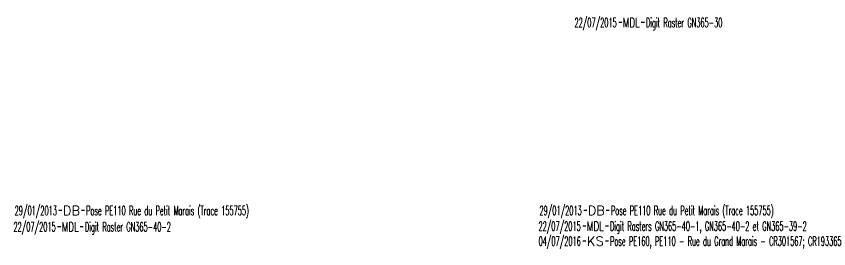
# Model space of a CAD drawing. Header units: millimetres. Extents: x 115427 to 116008, y 128996 to 129983.
# Drawn here: x 115441.3 to 115574.4, y 129228 to 129266.2 of the extents above; entities that cross this region are included whole.
import ezdxf
from ezdxf.enums import TextEntityAlignment as Align

# ---------------------------------------------------------------- set-up
doc = ezdxf.new("R2010")
doc.units = ezdxf.units.MM
doc.layers.get('0').update_dxf_attribs({"linetype": 'CONTINUOUS'})
doc.layers.add('L_910', color=7, linetype='CONTINUOUS')
doc.styles.get("Standard").update_dxf_attribs({"font": 'romans.shx', "width": 0.85})

# ---------------------------------------------------------------- blocks, each defined once
blk = doc.blocks.new('GIS_MODF')
at = {"color": 0, "linetype": 'Continuous', "flags": 128}
for points in [[(-2.18, -0.01), (-1.68, -0.01)], [(1.52, -0.01), (2.02, -0.01)]]:
    blk.add_lwpolyline(points, dxfattribs=at)
at = {"color": 0, "linetype": 'Continuous', "width": 0.5}
blk.add_attdef('DATE', text='', height=1.5, dxfattribs=at).set_placement((-2.5, -0.8), align=Align.RIGHT)
at = {"color": 0, "linetype": 'Continuous', "width": 1.771291}
blk.add_attdef('USER', text='', height=1.5, dxfattribs=at).set_placement((-1.51, -0.8), (1.28, -0.8), align=Align.FIT)
at = {"color": 0, "linetype": 'Continuous', "width": 0.5}
blk.add_attdef('DESC', (2.29, -0.8), '', height=1.5, dxfattribs=at)

msp = doc.modelspace()

# ---------------------------------------------------------------- block references
at = {"layer": 'L_910'}
ref = msp.add_blockref('GIS_MODF', (115542.19, 129265.19), dxfattribs=at)
ref.add_attrib('DATE', '22/07/2015', dxfattribs={"layer": '0', "color": 0, "linetype": 'Continuous', "height": 1.5, "width": 0.5}).set_placement((115539.69, 129264.39), align=Align.RIGHT)
ref.add_attrib('USER', 'MDL', dxfattribs={"layer": '0', "color": 0, "linetype": 'Continuous', "height": 1.5, "width": 0.638826}).set_placement((115540.68, 129264.39), (115543.46, 129264.39), align=Align.FIT)
ref.add_attrib('DESC', 'Digit Raster GN365-30', (115544.48, 129264.39), dxfattribs={"layer": '0', "color": 0, "linetype": 'Continuous', "height": 1.5, "width": 0.5})
ref = msp.add_blockref('GIS_MODF', (115450.47, 129234.35), dxfattribs=at)
ref.add_attrib('DATE', '29/01/2013', dxfattribs={"layer": '0', "color": 0, "linetype": 'Continuous', "height": 1.5, "width": 0.5}).set_placement((115447.96, 129233.55), align=Align.RIGHT)
ref.add_attrib('USER', 'DB', dxfattribs={"layer": '0', "color": 0, "linetype": 'Continuous', "height": 1.5, "width": 0.99919}).set_placement((115448.96, 129233.55), (115451.74, 129233.55), align=Align.FIT)
ref.add_attrib('DESC', 'Pose PE110 Rue du Petit Marais (Trace 155755)', (115452.75, 129233.55), dxfattribs={"layer": '0', "color": 0, "linetype": 'Continuous', "height": 1.5, "width": 0.5})
ref = msp.add_blockref('GIS_MODF', (115536.45, 129234.36), dxfattribs=at)
ref.add_attrib('DATE', '29/01/2013', dxfattribs={"layer": '0', "color": 0, "linetype": 'Continuous', "height": 1.5, "width": 0.5}).set_placement((115533.95, 129233.56), align=Align.RIGHT)
ref.add_attrib('USER', 'DB', dxfattribs={"layer": '0', "color": 0, "linetype": 'Continuous', "height": 1.5, "width": 0.99919}).set_placement((115534.95, 129233.56), (115537.73, 129233.56), align=Align.FIT)
ref.add_attrib('DESC', 'Pose PE110 Rue du Petit Marais (Trace 155755)', (115538.74, 129233.56), dxfattribs={"layer": '0', "color": 0, "linetype": 'Continuous', "height": 1.5, "width": 0.5})
ref = msp.add_blockref('GIS_MODF', (115450.26, 129231.68), dxfattribs=at)
ref.add_attrib('DATE', '22/07/2015', dxfattribs={"layer": '0', "color": 0, "linetype": 'Continuous', "height": 1.5, "width": 0.5}).set_placement((115447.76, 129230.88), align=Align.RIGHT)
ref.add_attrib('USER', 'MDL', dxfattribs={"layer": '0', "color": 0, "linetype": 'Continuous', "height": 1.5, "width": 0.638826}).set_placement((115448.75, 129230.88), (115451.54, 129230.88), align=Align.FIT)
ref.add_attrib('DESC', 'Digit Raster GN365-40-2', (115452.55, 129230.88), dxfattribs={"layer": '0', "color": 0, "linetype": 'Continuous', "height": 1.5, "width": 0.5})
ref = msp.add_blockref('GIS_MODF', (115536.3, 129231.79), dxfattribs=at)
ref.add_attrib('DATE', '22/07/2015', dxfattribs={"layer": '0', "color": 0, "linetype": 'Continuous', "height": 1.5, "width": 0.5}).set_placement((115533.79, 129230.99), align=Align.RIGHT)
ref.add_attrib('USER', 'MDL', dxfattribs={"layer": '0', "color": 0, "linetype": 'Continuous', "height": 1.5, "width": 0.638826}).set_placement((115534.79, 129230.99), (115537.57, 129230.99), align=Align.FIT)
ref.add_attrib('DESC', 'Digit Rasters GN365-40-1, GN365-40-2 et GN365-39-2', (115538.59, 129230.99), dxfattribs={"layer": '0', "color": 0, "linetype": 'Continuous', "height": 1.5, "width": 0.5})
ref = msp.add_blockref('GIS_MODF', (115536.3, 129229.33), dxfattribs=at)
ref.add_attrib('DATE', '04/07/2016', dxfattribs={"layer": '0', "color": 0, "linetype": 'Continuous', "height": 1.5, "width": 0.5}).set_placement((115533.8, 129228.53), align=Align.RIGHT)
ref.add_attrib('USER', 'KS', dxfattribs={"layer": '0', "color": 0, "linetype": 'Continuous', "height": 1.5, "width": 1.025485}).set_placement((115534.79, 129228.53), (115537.57, 129228.53), align=Align.FIT)
ref.add_attrib('DESC', 'Pose PE160, PE110 - Rue du Grand Marais - CR301567; CR193365', (115538.59, 129228.53), dxfattribs={"layer": '0', "color": 0, "linetype": 'Continuous', "height": 1.5, "width": 0.5})

doc.saveas('drawing.dxf')
